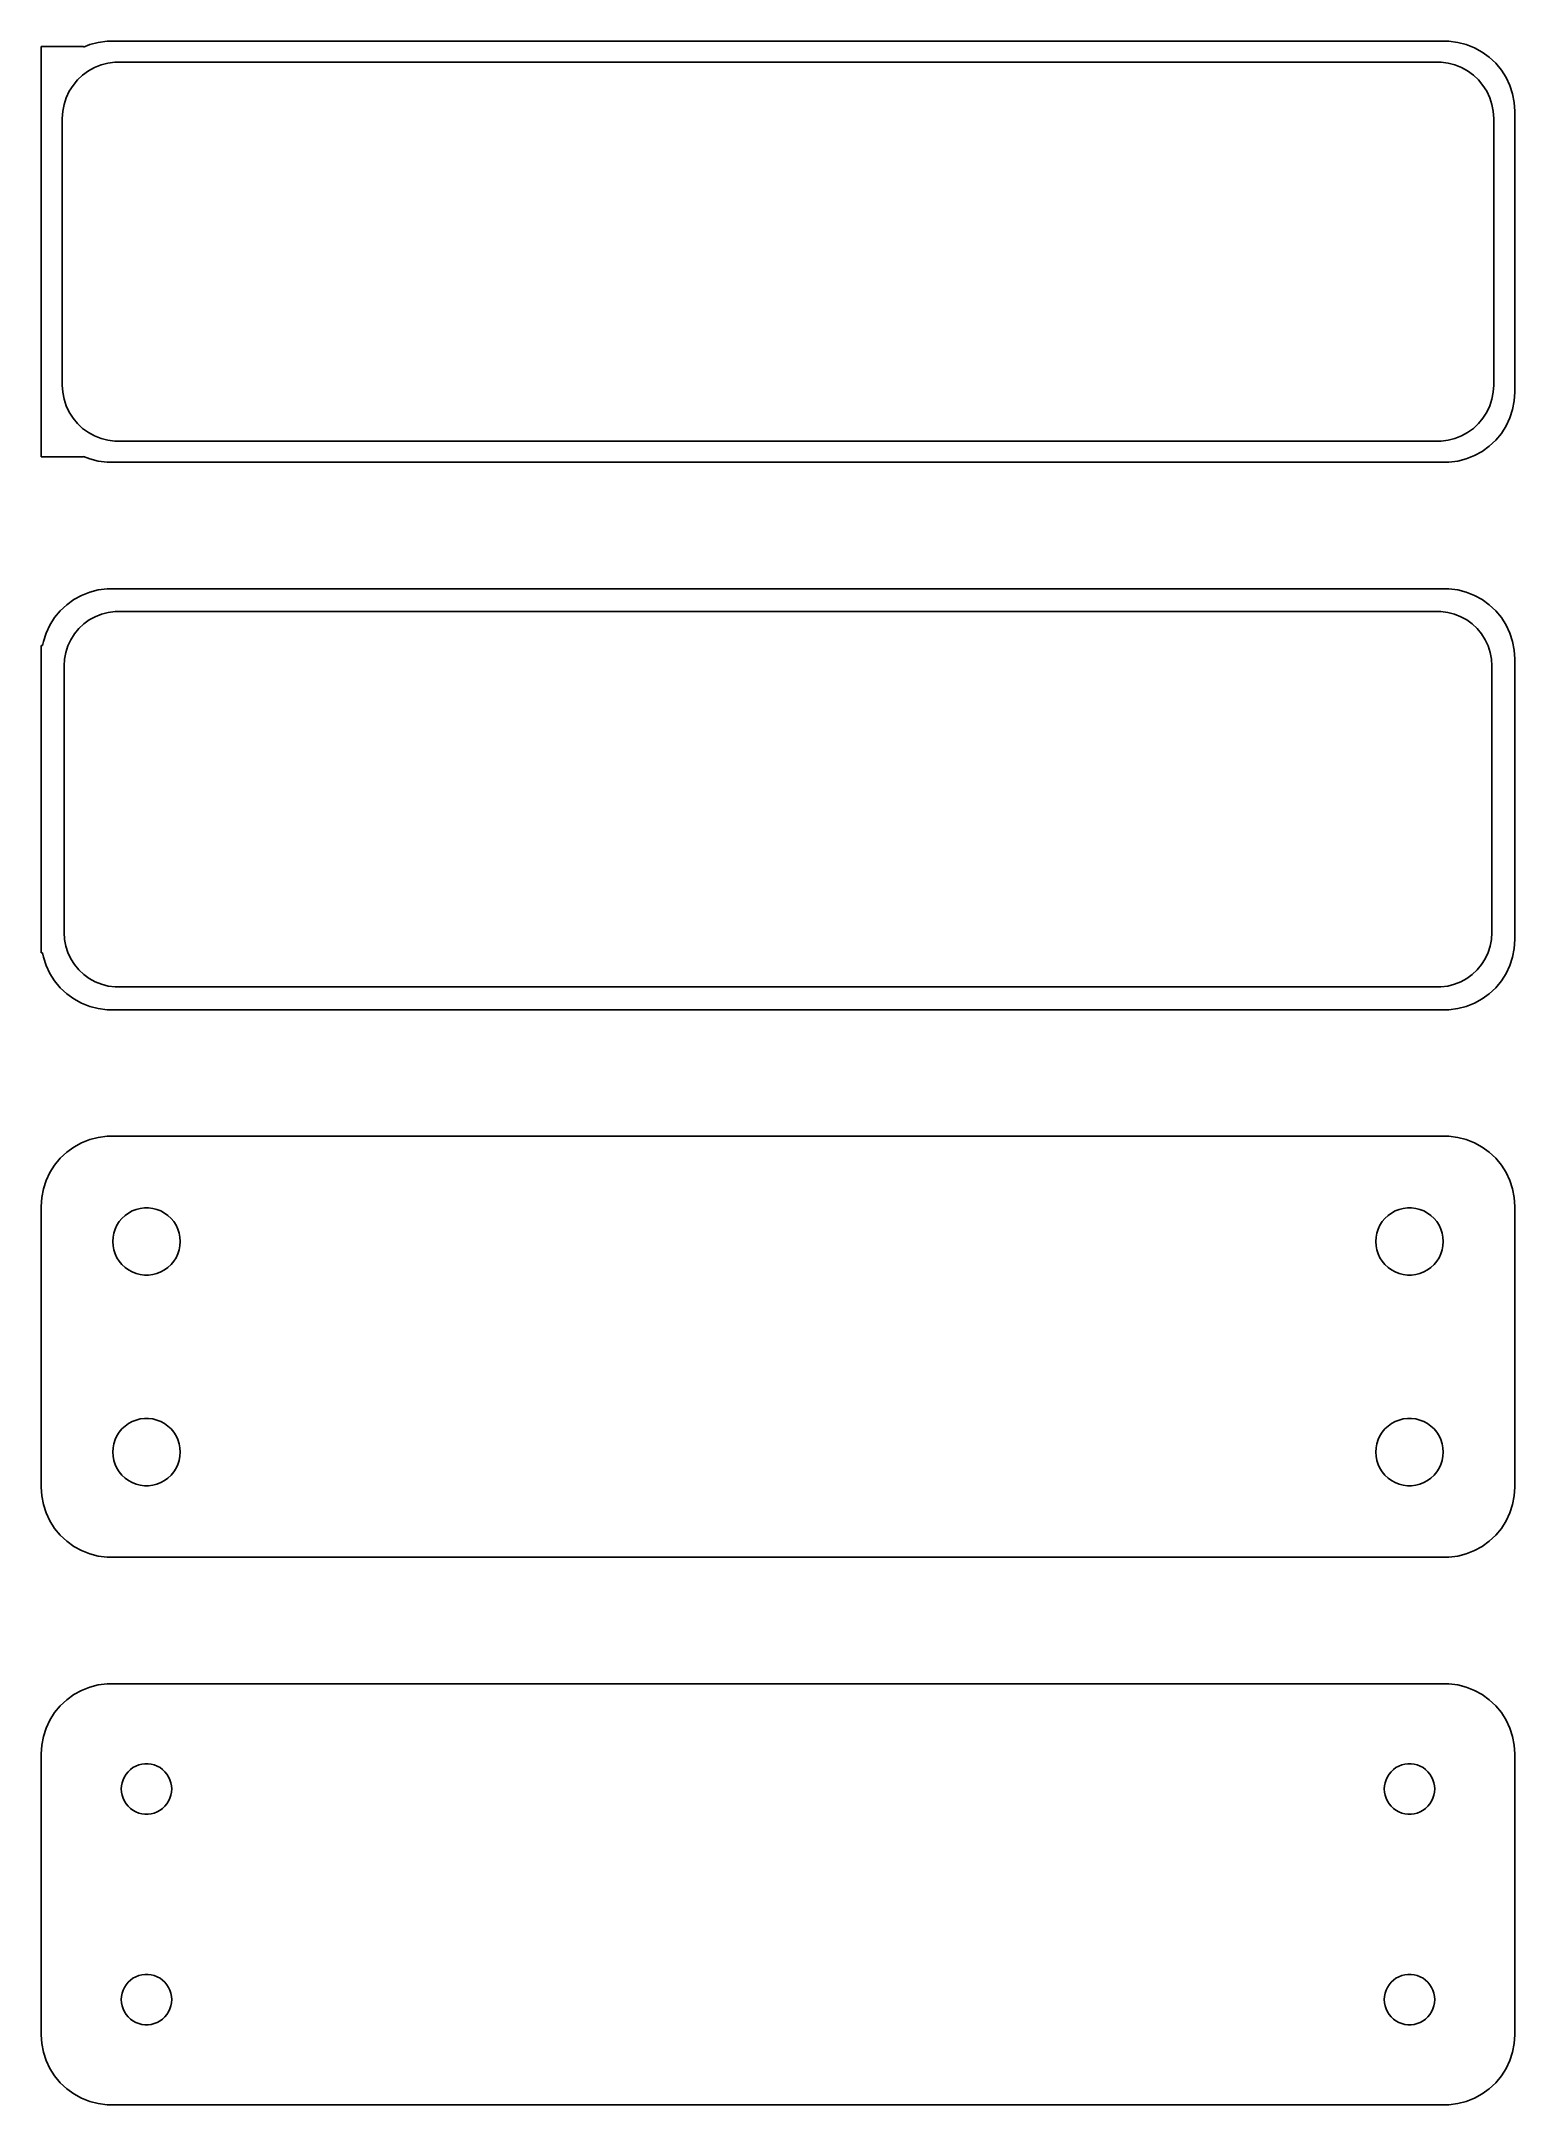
# Model space of a CAD drawing. Header units: metres. Extents: x -52 to 52, y 102 to 249.
import ezdxf

# ---------------------------------------------------------------- set-up
doc = ezdxf.new("R2010")
doc.units = ezdxf.units.M

msp = doc.modelspace()

# ---------------------------------------------------------------- linework, layer by layer
for p, q in [((-49.5, 248.615), (-52.5, 248.615)), ((-52.5, 248.615), (-52.5, 219.385)), ((-49.0451, 248.755), (-49.5, 248.575)), ((-49.5, 248.575), (-49.5, 248.615)), ((-48.4369, 248.911), (-49.0451, 248.755)), ((-47.8139, 248.99), (-48.4369, 248.911)), ((47.8139, 248.99), (-47.8139, 248.99)), ((48.4369, 248.911), (47.8139, 248.99)), ((49.0451, 248.755), (48.4369, 248.911)), ((49.6289, 248.524), (49.0451, 248.755)), ((50.1791, 248.222), (49.6289, 248.524)), ((-49.1433, 246.877), (-48.7031, 247.119)), ((-48.7031, 247.119), (-48.2361, 247.304)), ((-48.2361, 247.304), (-47.7495, 247.429)), ((-47.7495, 247.429), (-47.2512, 247.492)), ((-47.2512, 247.492), (47.2512, 247.492)), ((47.2512, 247.492), (47.7495, 247.429)), ((47.7495, 247.429), (48.2361, 247.304)), ((48.2361, 247.304), (48.7031, 247.119)), ((48.7031, 247.119), (49.1433, 246.877)), ((50.6871, 247.853), (50.1791, 248.222)), ((51.1448, 247.423), (50.6871, 247.853)), ((51.5451, 246.939), (51.1448, 247.423)), ((51.8815, 246.409), (51.5451, 246.939)), ((-50.5052, 245.427), (-50.2361, 245.851)), ((-50.2361, 245.851), (-49.9159, 246.238)), ((-49.9159, 246.238), (-49.5497, 246.582)), ((-49.5497, 246.582), (-49.1433, 246.877)), ((49.1433, 246.877), (49.5497, 246.582)), ((49.5497, 246.582), (49.9159, 246.238)), ((49.9159, 246.238), (50.2361, 245.851)), ((50.2361, 245.851), (50.5052, 245.427)), ((52.1489, 245.841), (51.8815, 246.409)), ((52.3429, 245.243), (52.1489, 245.841)), ((-51, 243.5), (-50.9685, 244.001)), ((-50.9685, 244.001), (-50.8743, 244.495)), ((-50.8743, 244.495), (-50.7191, 244.972)), ((-50.7191, 244.972), (-50.5052, 245.427)), ((50.5052, 245.427), (50.7191, 244.972)), ((50.7191, 244.972), (50.8743, 244.495)), ((50.8743, 244.495), (50.9685, 244.001)), ((50.9685, 244.001), (51, 243.5)), ((52.4606, 244.627), (52.3429, 245.243)), ((52.5, 244), (52.4606, 244.627)), ((52.5, 224), (52.5, 244)), ((-51, 224.5), (-51, 243.5)), ((51, 243.5), (51, 224.5)), ((-50.9685, 223.999), (-51, 224.5)), ((-50.8743, 223.505), (-50.9685, 223.999)), ((-50.7191, 223.028), (-50.8743, 223.505)), ((50.8743, 223.505), (50.7191, 223.028)), ((50.9685, 223.999), (50.8743, 223.505)), ((51, 224.5), (50.9685, 223.999)), ((52.4606, 223.373), (52.5, 224)), ((-50.5052, 222.573), (-50.7191, 223.028)), ((-50.2361, 222.149), (-50.5052, 222.573)), ((-49.9159, 221.762), (-50.2361, 222.149)), ((50.2361, 222.149), (49.9159, 221.762)), ((50.5052, 222.573), (50.2361, 222.149)), ((50.7191, 223.028), (50.5052, 222.573)), ((51.8815, 221.591), (52.1489, 222.159)), ((52.1489, 222.159), (52.3429, 222.757)), ((52.3429, 222.757), (52.4606, 223.373)), ((-49.5497, 221.418), (-49.9159, 221.762)), ((-49.1433, 221.123), (-49.5497, 221.418)), ((-48.7031, 220.881), (-49.1433, 221.123)), ((-48.2361, 220.696), (-48.7031, 220.881)), ((-47.7495, 220.571), (-48.2361, 220.696)), ((-47.2512, 220.508), (-47.7495, 220.571)), ((47.2512, 220.508), (-47.2512, 220.508)), ((47.7495, 220.571), (47.2512, 220.508)), ((48.2361, 220.696), (47.7495, 220.571)), ((48.7031, 220.881), (48.2361, 220.696)), ((49.1433, 221.123), (48.7031, 220.881)), ((49.5497, 221.418), (49.1433, 221.123)), ((49.9159, 221.762), (49.5497, 221.418)), ((50.6871, 220.147), (51.1448, 220.577)), ((51.1448, 220.577), (51.5451, 221.061)), ((51.5451, 221.061), (51.8815, 221.591)), ((-52.5, 219.385), (-49.5, 219.385)), ((-49.5, 219.385), (-49.5, 219.425)), ((-49.5, 219.425), (-49.0451, 219.245)), ((-49.0451, 219.245), (-48.4369, 219.089)), ((-48.4369, 219.089), (-47.8139, 219.01)), ((-47.8139, 219.01), (47.8139, 219.01)), ((47.8139, 219.01), (48.4369, 219.089)), ((48.4369, 219.089), (49.0451, 219.245)), ((49.0451, 219.245), (49.6289, 219.476)), ((49.6289, 219.476), (50.1791, 219.778)), ((50.1791, 219.778), (50.6871, 220.147)), ((-50.6871, 208.853), (-51.1448, 208.423)), ((-50.1791, 209.222), (-50.6871, 208.853)), ((-49.6289, 209.524), (-50.1791, 209.222)), ((-49.0451, 209.755), (-49.6289, 209.524)), ((-48.4369, 209.911), (-49.0451, 209.755)), ((-47.8139, 209.99), (-48.4369, 209.911)), ((47.8139, 209.99), (-47.8139, 209.99)), ((48.4369, 209.911), (47.8139, 209.99)), ((49.0451, 209.755), (48.4369, 209.911)), ((49.6289, 209.524), (49.0451, 209.755)), ((50.1791, 209.222), (49.6289, 209.524)), ((50.6871, 208.853), (50.1791, 209.222)), ((51.1448, 208.423), (50.6871, 208.853)), ((-51.8815, 207.409), (-52.1489, 206.841)), ((-51.5451, 207.939), (-51.8815, 207.409)), ((-51.1448, 208.423), (-51.5451, 207.939)), ((-49.823, 207.151), (-49.4685, 207.484)), ((-49.4685, 207.484), (-49.0751, 207.77)), ((-49.0751, 207.77), (-48.6489, 208.004)), ((-48.6489, 208.004), (-48.1967, 208.183)), ((-48.1967, 208.183), (-47.7256, 208.304)), ((-47.7256, 208.304), (-47.2432, 208.365)), ((-47.2432, 208.365), (47.2432, 208.365)), ((47.2432, 208.365), (47.7256, 208.304)), ((47.7256, 208.304), (48.1967, 208.183)), ((48.1967, 208.183), (48.6489, 208.004)), ((48.6489, 208.004), (49.0751, 207.77)), ((49.0751, 207.77), (49.4685, 207.484)), ((49.4685, 207.484), (49.823, 207.151)), ((51.5451, 207.939), (51.1448, 208.423)), ((51.8815, 207.409), (51.5451, 207.939)), ((52.1489, 206.841), (51.8815, 207.409)), ((-52.4, 205.944), (-52.5, 205.944)), ((-52.5, 205.944), (-52.5, 184.056)), ((-52.3429, 206.243), (-52.4, 205.944)), ((-52.1489, 206.841), (-52.3429, 206.243)), ((-50.751, 205.463), (-50.6007, 205.926)), ((-50.6007, 205.926), (-50.3936, 206.366)), ((-50.3936, 206.366), (-50.133, 206.776)), ((-50.133, 206.776), (-49.823, 207.151)), ((49.823, 207.151), (50.133, 206.776)), ((50.133, 206.776), (50.3936, 206.366)), ((50.3936, 206.366), (50.6007, 205.926)), ((50.6007, 205.926), (50.751, 205.463)), ((52.3429, 206.243), (52.1489, 206.841)), ((52.4606, 205.627), (52.3429, 206.243)), ((-50.8726, 204.5), (-50.8421, 204.985)), ((-50.8726, 185.5), (-50.8726, 204.5)), ((-50.8421, 204.985), (-50.751, 205.463)), ((50.751, 205.463), (50.8421, 204.985)), ((50.8421, 204.985), (50.8726, 204.5)), ((50.8726, 204.5), (50.8726, 185.5)), ((52.5, 205), (52.4606, 205.627)), ((52.5, 185), (52.5, 205)), ((-50.8421, 185.015), (-50.8726, 185.5)), ((50.8726, 185.5), (50.8421, 185.015)), ((-52.5, 184.056), (-52.4, 184.056)), ((-52.4, 184.056), (-52.3429, 183.757)), ((-52.3429, 183.757), (-52.1489, 183.159)), ((-50.751, 184.537), (-50.8421, 185.015)), ((-50.6007, 184.074), (-50.751, 184.537)), ((-50.3936, 183.634), (-50.6007, 184.074)), ((50.6007, 184.074), (50.3936, 183.634)), ((50.751, 184.537), (50.6007, 184.074)), ((50.8421, 185.015), (50.751, 184.537)), ((52.1489, 183.159), (52.3429, 183.757)), ((52.3429, 183.757), (52.4606, 184.373)), ((52.4606, 184.373), (52.5, 185)), ((-52.1489, 183.159), (-51.8815, 182.591)), ((-51.8815, 182.591), (-51.5451, 182.061)), ((-50.133, 183.224), (-50.3936, 183.634)), ((-49.823, 182.849), (-50.133, 183.224)), ((-49.4685, 182.516), (-49.823, 182.849)), ((-49.0751, 182.23), (-49.4685, 182.516)), ((49.4685, 182.516), (49.0751, 182.23)), ((49.823, 182.849), (49.4685, 182.516)), ((50.133, 183.224), (49.823, 182.849)), ((50.3936, 183.634), (50.133, 183.224)), ((51.5451, 182.061), (51.8815, 182.591)), ((51.8815, 182.591), (52.1489, 183.159)), ((-51.5451, 182.061), (-51.1448, 181.577)), ((-51.1448, 181.577), (-50.6871, 181.147)), ((-50.6871, 181.147), (-50.1791, 180.778)), ((-48.6489, 181.996), (-49.0751, 182.23)), ((-48.1967, 181.817), (-48.6489, 181.996)), ((-47.7256, 181.696), (-48.1967, 181.817)), ((-47.2432, 181.635), (-47.7256, 181.696)), ((47.2432, 181.635), (-47.2432, 181.635)), ((47.7256, 181.696), (47.2432, 181.635)), ((48.1967, 181.817), (47.7256, 181.696)), ((48.6489, 181.996), (48.1967, 181.817)), ((49.0751, 182.23), (48.6489, 181.996)), ((50.1791, 180.778), (50.6871, 181.147)), ((50.6871, 181.147), (51.1448, 181.577)), ((51.1448, 181.577), (51.5451, 182.061)), ((-50.1791, 180.778), (-49.6289, 180.476)), ((-49.6289, 180.476), (-49.0451, 180.245)), ((-49.0451, 180.245), (-48.4369, 180.089)), ((-48.4369, 180.089), (-47.8139, 180.01)), ((-47.8139, 180.01), (47.8139, 180.01)), ((47.8139, 180.01), (48.4369, 180.089)), ((48.4369, 180.089), (49.0451, 180.245)), ((49.0451, 180.245), (49.6289, 180.476)), ((49.6289, 180.476), (50.1791, 180.778)), ((-49.6289, 170.524), (-50.1791, 170.222)), ((-49.0451, 170.755), (-49.6289, 170.524)), ((-48.4369, 170.911), (-49.0451, 170.755)), ((-47.8139, 170.99), (-48.4369, 170.911)), ((47.8139, 170.99), (-47.8139, 170.99)), ((48.4369, 170.911), (47.8139, 170.99)), ((49.0451, 170.755), (48.4369, 170.911)), ((49.6289, 170.524), (49.0451, 170.755)), ((50.1791, 170.222), (49.6289, 170.524)), ((-51.1448, 169.423), (-51.5451, 168.939)), ((-50.6871, 169.853), (-51.1448, 169.423)), ((-50.1791, 170.222), (-50.6871, 169.853)), ((50.6871, 169.853), (50.1791, 170.222)), ((51.1448, 169.423), (50.6871, 169.853)), ((51.5451, 168.939), (51.1448, 169.423)), ((-52.1489, 167.841), (-52.3429, 167.243)), ((-51.8815, 168.409), (-52.1489, 167.841)), ((-51.5451, 168.939), (-51.8815, 168.409)), ((51.8815, 168.409), (51.5451, 168.939)), ((52.1489, 167.841), (51.8815, 168.409)), ((52.3429, 167.243), (52.1489, 167.841)), ((-52.4606, 166.627), (-52.5, 166)), ((-52.3429, 167.243), (-52.4606, 166.627)), ((52.4606, 166.627), (52.3429, 167.243)), ((52.5, 166), (52.4606, 166.627)), ((-52.5, 166), (-52.5, 146)), ((-47.2315, 164.383), (-47.1031, 164.656)), ((-47.1031, 164.656), (-46.9416, 164.911)), ((-46.9416, 164.911), (-46.7495, 165.143)), ((-46.7495, 165.143), (-46.5298, 165.349)), ((-46.5298, 165.349), (-46.286, 165.526)), ((-46.286, 165.526), (-46.0219, 165.672)), ((-46.0219, 165.672), (-45.7416, 165.783)), ((-45.7416, 165.783), (-45.4497, 165.857)), ((-45.4497, 165.857), (-45.1507, 165.895)), ((-45.1507, 165.895), (-44.8493, 165.895)), ((-44.8493, 165.895), (-44.5503, 165.857)), ((-44.5503, 165.857), (-44.2584, 165.783)), ((-44.2584, 165.783), (-43.9781, 165.672)), ((-43.9781, 165.672), (-43.714, 165.526)), ((-43.714, 165.526), (-43.4702, 165.349)), ((-43.4702, 165.349), (-43.2505, 165.143)), ((-43.2505, 165.143), (-43.0583, 164.911)), ((-43.0583, 164.911), (-42.8969, 164.656)), ((-42.8969, 164.656), (-42.7685, 164.383)), ((42.7685, 164.383), (42.8969, 164.656)), ((42.8969, 164.656), (43.0583, 164.911)), ((43.0583, 164.911), (43.2505, 165.143)), ((43.2505, 165.143), (43.4702, 165.349)), ((43.4702, 165.349), (43.714, 165.526)), ((43.714, 165.526), (43.9781, 165.672)), ((43.9781, 165.672), (44.2584, 165.783)), ((44.2584, 165.783), (44.5503, 165.857)), ((44.5503, 165.857), (44.8493, 165.895)), ((44.8493, 165.895), (45.1507, 165.895)), ((45.1507, 165.895), (45.4497, 165.857)), ((45.4497, 165.857), (45.7416, 165.783)), ((45.7416, 165.783), (46.0219, 165.672)), ((46.0219, 165.672), (46.286, 165.526)), ((46.286, 165.526), (46.5298, 165.349)), ((46.5298, 165.349), (46.7495, 165.143)), ((46.7495, 165.143), (46.9416, 164.911)), ((46.9416, 164.911), (47.1031, 164.656)), ((47.1031, 164.656), (47.2315, 164.383)), ((52.5, 146), (52.5, 166)), ((-47.4, 163.5), (-47.3811, 163.801)), ((-47.3811, 163.199), (-47.4, 163.5)), ((-47.3811, 163.801), (-47.3246, 164.097)), ((-47.3246, 162.903), (-47.3811, 163.199)), ((-47.3246, 164.097), (-47.2315, 164.383)), ((-42.7685, 164.383), (-42.6754, 164.097)), ((-42.6754, 164.097), (-42.6189, 163.801)), ((-42.6189, 163.199), (-42.6754, 162.903)), ((-42.6189, 163.801), (-42.6, 163.5)), ((-42.6, 163.5), (-42.6189, 163.199)), ((42.6, 163.5), (42.6189, 163.801)), ((42.6189, 163.199), (42.6, 163.5)), ((42.6189, 163.801), (42.6754, 164.097)), ((42.6754, 162.903), (42.6189, 163.199)), ((42.6754, 164.097), (42.7685, 164.383)), ((47.2315, 164.383), (47.3246, 164.097)), ((47.3246, 164.097), (47.3811, 163.801)), ((47.3811, 163.199), (47.3246, 162.903)), ((47.3811, 163.801), (47.4, 163.5)), ((47.4, 163.5), (47.3811, 163.199)), ((-47.2315, 162.617), (-47.3246, 162.903)), ((-47.1031, 162.344), (-47.2315, 162.617)), ((-46.9416, 162.089), (-47.1031, 162.344)), ((-46.7495, 161.857), (-46.9416, 162.089)), ((-46.5298, 161.651), (-46.7495, 161.857)), ((-43.2505, 161.857), (-43.4702, 161.651)), ((-43.0583, 162.089), (-43.2505, 161.857)), ((-42.8969, 162.344), (-43.0583, 162.089)), ((-42.7685, 162.617), (-42.8969, 162.344)), ((-42.6754, 162.903), (-42.7685, 162.617)), ((42.7685, 162.617), (42.6754, 162.903)), ((42.8969, 162.344), (42.7685, 162.617)), ((43.0583, 162.089), (42.8969, 162.344)), ((43.2505, 161.857), (43.0583, 162.089)), ((43.4702, 161.651), (43.2505, 161.857)), ((46.7495, 161.857), (46.5298, 161.651)), ((46.9416, 162.089), (46.7495, 161.857)), ((47.1031, 162.344), (46.9416, 162.089)), ((47.2315, 162.617), (47.1031, 162.344)), ((47.3246, 162.903), (47.2315, 162.617)), ((-46.286, 161.474), (-46.5298, 161.651)), ((-46.0219, 161.328), (-46.286, 161.474)), ((-45.7416, 161.217), (-46.0219, 161.328)), ((-45.4497, 161.143), (-45.7416, 161.217)), ((-45.1507, 161.105), (-45.4497, 161.143)), ((-44.8493, 161.105), (-45.1507, 161.105)), ((-44.5503, 161.143), (-44.8493, 161.105)), ((-44.2584, 161.217), (-44.5503, 161.143)), ((-43.9781, 161.328), (-44.2584, 161.217)), ((-43.714, 161.474), (-43.9781, 161.328)), ((-43.4702, 161.651), (-43.714, 161.474)), ((43.714, 161.474), (43.4702, 161.651)), ((43.9781, 161.328), (43.714, 161.474)), ((44.2584, 161.217), (43.9781, 161.328)), ((44.5503, 161.143), (44.2584, 161.217)), ((44.8493, 161.105), (44.5503, 161.143)), ((45.1507, 161.105), (44.8493, 161.105)), ((45.4497, 161.143), (45.1507, 161.105)), ((45.7416, 161.217), (45.4497, 161.143)), ((46.0219, 161.328), (45.7416, 161.217)), ((46.286, 161.474), (46.0219, 161.328)), ((46.5298, 161.651), (46.286, 161.474)), ((-46.9416, 149.911), (-46.7495, 150.143)), ((-46.7495, 150.143), (-46.5298, 150.349)), ((-46.5298, 150.349), (-46.286, 150.526)), ((-46.286, 150.526), (-46.0219, 150.672)), ((-46.0219, 150.672), (-45.7416, 150.783)), ((-45.7416, 150.783), (-45.4497, 150.857)), ((-45.4497, 150.857), (-45.1507, 150.895)), ((-45.1507, 150.895), (-44.8493, 150.895)), ((-44.8493, 150.895), (-44.5503, 150.857)), ((-44.5503, 150.857), (-44.2584, 150.783)), ((-44.2584, 150.783), (-43.9781, 150.672)), ((-43.9781, 150.672), (-43.714, 150.526)), ((-43.714, 150.526), (-43.4702, 150.349)), ((-43.4702, 150.349), (-43.2505, 150.143)), ((-43.2505, 150.143), (-43.0583, 149.911)), ((43.0583, 149.911), (43.2505, 150.143)), ((43.2505, 150.143), (43.4702, 150.349)), ((43.4702, 150.349), (43.714, 150.526)), ((43.714, 150.526), (43.9781, 150.672)), ((43.9781, 150.672), (44.2584, 150.783)), ((44.2584, 150.783), (44.5503, 150.857)), ((44.5503, 150.857), (44.8493, 150.895)), ((44.8493, 150.895), (45.1507, 150.895)), ((45.1507, 150.895), (45.4497, 150.857)), ((45.4497, 150.857), (45.7416, 150.783)), ((45.7416, 150.783), (46.0219, 150.672)), ((46.0219, 150.672), (46.286, 150.526)), ((46.286, 150.526), (46.5298, 150.349)), ((46.5298, 150.349), (46.7495, 150.143)), ((46.7495, 150.143), (46.9416, 149.911)), ((-47.4, 148.5), (-47.3811, 148.801)), ((-47.3811, 148.199), (-47.4, 148.5)), ((-47.3811, 148.801), (-47.3246, 149.097)), ((-47.3246, 149.097), (-47.2315, 149.383)), ((-47.2315, 149.383), (-47.1031, 149.656)), ((-47.1031, 149.656), (-46.9416, 149.911)), ((-43.0583, 149.911), (-42.8969, 149.656)), ((-42.8969, 149.656), (-42.7685, 149.383)), ((-42.7685, 149.383), (-42.6754, 149.097)), ((-42.6754, 149.097), (-42.6189, 148.801)), ((-42.6189, 148.801), (-42.6, 148.5)), ((-42.6, 148.5), (-42.6189, 148.199)), ((42.6, 148.5), (42.6189, 148.801)), ((42.6189, 148.199), (42.6, 148.5)), ((42.6189, 148.801), (42.6754, 149.097)), ((42.6754, 149.097), (42.7685, 149.383)), ((42.7685, 149.383), (42.8969, 149.656)), ((42.8969, 149.656), (43.0583, 149.911)), ((46.9416, 149.911), (47.1031, 149.656)), ((47.1031, 149.656), (47.2315, 149.383)), ((47.2315, 149.383), (47.3246, 149.097)), ((47.3246, 149.097), (47.3811, 148.801)), ((47.3811, 148.801), (47.4, 148.5)), ((47.4, 148.5), (47.3811, 148.199)), ((-47.3246, 147.903), (-47.3811, 148.199)), ((-47.2315, 147.617), (-47.3246, 147.903)), ((-47.1031, 147.344), (-47.2315, 147.617)), ((-46.9416, 147.089), (-47.1031, 147.344)), ((-46.7495, 146.857), (-46.9416, 147.089)), ((-43.0583, 147.089), (-43.2505, 146.857)), ((-42.8969, 147.344), (-43.0583, 147.089)), ((-42.7685, 147.617), (-42.8969, 147.344)), ((-42.6754, 147.903), (-42.7685, 147.617)), ((-42.6189, 148.199), (-42.6754, 147.903)), ((42.6754, 147.903), (42.6189, 148.199)), ((42.7685, 147.617), (42.6754, 147.903)), ((42.8969, 147.344), (42.7685, 147.617)), ((43.0583, 147.089), (42.8969, 147.344)), ((43.2505, 146.857), (43.0583, 147.089)), ((46.9416, 147.089), (46.7495, 146.857)), ((47.1031, 147.344), (46.9416, 147.089)), ((47.2315, 147.617), (47.1031, 147.344)), ((47.3246, 147.903), (47.2315, 147.617)), ((47.3811, 148.199), (47.3246, 147.903)), ((-52.5, 146), (-52.4606, 145.373)), ((-46.5298, 146.651), (-46.7495, 146.857)), ((-46.286, 146.474), (-46.5298, 146.651)), ((-46.0219, 146.328), (-46.286, 146.474)), ((-45.7416, 146.217), (-46.0219, 146.328)), ((-45.4497, 146.143), (-45.7416, 146.217)), ((-45.1507, 146.105), (-45.4497, 146.143)), ((-44.8493, 146.105), (-45.1507, 146.105)), ((-44.5503, 146.143), (-44.8493, 146.105)), ((-44.2584, 146.217), (-44.5503, 146.143)), ((-43.9781, 146.328), (-44.2584, 146.217)), ((-43.714, 146.474), (-43.9781, 146.328)), ((-43.4702, 146.651), (-43.714, 146.474)), ((-43.2505, 146.857), (-43.4702, 146.651)), ((43.4702, 146.651), (43.2505, 146.857)), ((43.714, 146.474), (43.4702, 146.651)), ((43.9781, 146.328), (43.714, 146.474)), ((44.2584, 146.217), (43.9781, 146.328)), ((44.5503, 146.143), (44.2584, 146.217)), ((44.8493, 146.105), (44.5503, 146.143)), ((45.1507, 146.105), (44.8493, 146.105)), ((45.4497, 146.143), (45.1507, 146.105)), ((45.7416, 146.217), (45.4497, 146.143)), ((46.0219, 146.328), (45.7416, 146.217)), ((46.286, 146.474), (46.0219, 146.328)), ((46.5298, 146.651), (46.286, 146.474)), ((46.7495, 146.857), (46.5298, 146.651)), ((52.4606, 145.373), (52.5, 146)), ((-52.4606, 145.373), (-52.3429, 144.757)), ((-52.3429, 144.757), (-52.1489, 144.159)), ((-52.1489, 144.159), (-51.8815, 143.591)), ((51.8815, 143.591), (52.1489, 144.159)), ((52.1489, 144.159), (52.3429, 144.757)), ((52.3429, 144.757), (52.4606, 145.373)), ((-51.8815, 143.591), (-51.5451, 143.061)), ((-51.5451, 143.061), (-51.1448, 142.577)), ((-51.1448, 142.577), (-50.6871, 142.147)), ((50.6871, 142.147), (51.1448, 142.577)), ((51.1448, 142.577), (51.5451, 143.061)), ((51.5451, 143.061), (51.8815, 143.591)), ((-50.6871, 142.147), (-50.1791, 141.778)), ((-50.1791, 141.778), (-49.6289, 141.476)), ((-49.6289, 141.476), (-49.0451, 141.245)), ((-49.0451, 141.245), (-48.4369, 141.089)), ((48.4369, 141.089), (49.0451, 141.245)), ((49.0451, 141.245), (49.6289, 141.476)), ((49.6289, 141.476), (50.1791, 141.778)), ((50.1791, 141.778), (50.6871, 142.147)), ((-48.4369, 141.089), (-47.8139, 141.01)), ((-47.8139, 141.01), (47.8139, 141.01)), ((47.8139, 141.01), (48.4369, 141.089)), ((-50.6871, 130.853), (-51.1448, 130.423)), ((-50.1791, 131.222), (-50.6871, 130.853)), ((-49.6289, 131.524), (-50.1791, 131.222)), ((-49.0451, 131.755), (-49.6289, 131.524)), ((-48.4369, 131.911), (-49.0451, 131.755)), ((-47.8139, 131.99), (-48.4369, 131.911)), ((47.8139, 131.99), (-47.8139, 131.99)), ((48.4369, 131.911), (47.8139, 131.99)), ((49.0451, 131.755), (48.4369, 131.911)), ((49.6289, 131.524), (49.0451, 131.755)), ((50.1791, 131.222), (49.6289, 131.524)), ((50.6871, 130.853), (50.1791, 131.222)), ((51.1448, 130.423), (50.6871, 130.853)), ((-51.8815, 129.409), (-52.1489, 128.841)), ((-51.5451, 129.939), (-51.8815, 129.409)), ((-51.1448, 130.423), (-51.5451, 129.939)), ((51.5451, 129.939), (51.1448, 130.423)), ((51.8815, 129.409), (51.5451, 129.939)), ((52.1489, 128.841), (51.8815, 129.409)), ((-52.3429, 128.243), (-52.4606, 127.627)), ((-52.1489, 128.841), (-52.3429, 128.243)), ((52.3429, 128.243), (52.1489, 128.841)), ((52.4606, 127.627), (52.3429, 128.243)), ((-52.4606, 127.627), (-52.5, 127)), ((-52.5, 127), (-52.5, 107)), ((52.5, 127), (52.4606, 127.627)), ((52.5, 107), (52.5, 127)), ((-46.7858, 124.726), (-46.7434, 124.948)), ((-46.7434, 124.948), (-46.6736, 125.163)), ((-46.6736, 125.163), (-46.5773, 125.367)), ((-46.5773, 125.367), (-46.4562, 125.558)), ((-46.4562, 125.558), (-46.3121, 125.732)), ((-46.3121, 125.732), (-46.1474, 125.887)), ((-46.1474, 125.887), (-45.9645, 126.02)), ((-45.9645, 126.02), (-45.7664, 126.129)), ((-45.7664, 126.129), (-45.5562, 126.212)), ((-45.5562, 126.212), (-45.3373, 126.268)), ((-45.3373, 126.268), (-45.113, 126.296)), ((-45.113, 126.296), (-44.887, 126.296)), ((-44.887, 126.296), (-44.6627, 126.268)), ((-44.6627, 126.268), (-44.4438, 126.212)), ((-44.4438, 126.212), (-44.2336, 126.129)), ((-44.2336, 126.129), (-44.0355, 126.02)), ((-44.0355, 126.02), (-43.8526, 125.887)), ((-43.8526, 125.887), (-43.6879, 125.732)), ((-43.6879, 125.732), (-43.5438, 125.558)), ((-43.5438, 125.558), (-43.4226, 125.367)), ((-43.4226, 125.367), (-43.3264, 125.163)), ((-43.3264, 125.163), (-43.2565, 124.948)), ((-43.2565, 124.948), (-43.2142, 124.726)), ((43.2142, 124.726), (43.2565, 124.948)), ((43.2565, 124.948), (43.3264, 125.163)), ((43.3264, 125.163), (43.4226, 125.367)), ((43.4226, 125.367), (43.5438, 125.558)), ((43.5438, 125.558), (43.6879, 125.732)), ((43.6879, 125.732), (43.8526, 125.887)), ((43.8526, 125.887), (44.0355, 126.02)), ((44.0355, 126.02), (44.2336, 126.129)), ((44.2336, 126.129), (44.4438, 126.212)), ((44.4438, 126.212), (44.6627, 126.268)), ((44.6627, 126.268), (44.887, 126.296)), ((44.887, 126.296), (45.113, 126.296)), ((45.113, 126.296), (45.3373, 126.268)), ((45.3373, 126.268), (45.5562, 126.212)), ((45.5562, 126.212), (45.7664, 126.129)), ((45.7664, 126.129), (45.9645, 126.02)), ((45.9645, 126.02), (46.1474, 125.887)), ((46.1474, 125.887), (46.3121, 125.732)), ((46.3121, 125.732), (46.4562, 125.558)), ((46.4562, 125.558), (46.5773, 125.367)), ((46.5773, 125.367), (46.6736, 125.163)), ((46.6736, 125.163), (46.7434, 124.948)), ((46.7434, 124.948), (46.7858, 124.726)), ((-46.8, 124.5), (-46.7858, 124.726)), ((-46.7858, 124.274), (-46.8, 124.5)), ((-46.7434, 124.052), (-46.7858, 124.274)), ((-46.6736, 123.837), (-46.7434, 124.052)), ((-46.5773, 123.633), (-46.6736, 123.837)), ((-46.4562, 123.442), (-46.5773, 123.633)), ((-43.4226, 123.633), (-43.5438, 123.442)), ((-43.3264, 123.837), (-43.4226, 123.633)), ((-43.2565, 124.052), (-43.3264, 123.837)), ((-43.2142, 124.274), (-43.2565, 124.052)), ((-43.2142, 124.726), (-43.2, 124.5)), ((-43.2, 124.5), (-43.2142, 124.274)), ((43.2, 124.5), (43.2142, 124.726)), ((43.2142, 124.274), (43.2, 124.5)), ((43.2565, 124.052), (43.2142, 124.274)), ((43.3264, 123.837), (43.2565, 124.052)), ((43.4226, 123.633), (43.3264, 123.837)), ((43.5438, 123.442), (43.4226, 123.633)), ((46.5773, 123.633), (46.4562, 123.442)), ((46.6736, 123.837), (46.5773, 123.633)), ((46.7434, 124.052), (46.6736, 123.837)), ((46.7858, 124.274), (46.7434, 124.052)), ((46.7858, 124.726), (46.8, 124.5)), ((46.8, 124.5), (46.7858, 124.274)), ((-46.3121, 123.268), (-46.4562, 123.442)), ((-46.1474, 123.113), (-46.3121, 123.268)), ((-45.9645, 122.98), (-46.1474, 123.113)), ((-45.7664, 122.871), (-45.9645, 122.98)), ((-45.5562, 122.788), (-45.7664, 122.871)), ((-45.3373, 122.732), (-45.5562, 122.788)), ((-45.113, 122.704), (-45.3373, 122.732)), ((-44.887, 122.704), (-45.113, 122.704)), ((-44.6627, 122.732), (-44.887, 122.704)), ((-44.4438, 122.788), (-44.6627, 122.732)), ((-44.2336, 122.871), (-44.4438, 122.788)), ((-44.0355, 122.98), (-44.2336, 122.871)), ((-43.8526, 123.113), (-44.0355, 122.98)), ((-43.6879, 123.268), (-43.8526, 123.113)), ((-43.5438, 123.442), (-43.6879, 123.268)), ((43.6879, 123.268), (43.5438, 123.442)), ((43.8526, 123.113), (43.6879, 123.268)), ((44.0355, 122.98), (43.8526, 123.113)), ((44.2336, 122.871), (44.0355, 122.98)), ((44.4438, 122.788), (44.2336, 122.871)), ((44.6627, 122.732), (44.4438, 122.788)), ((44.887, 122.704), (44.6627, 122.732)), ((45.113, 122.704), (44.887, 122.704)), ((45.3373, 122.732), (45.113, 122.704)), ((45.5562, 122.788), (45.3373, 122.732)), ((45.7664, 122.871), (45.5562, 122.788)), ((45.9645, 122.98), (45.7664, 122.871)), ((46.1474, 123.113), (45.9645, 122.98)), ((46.3121, 123.268), (46.1474, 123.113)), ((46.4562, 123.442), (46.3121, 123.268)), ((-46.6736, 110.163), (-46.5773, 110.367)), ((-46.5773, 110.367), (-46.4562, 110.558)), ((-46.4562, 110.558), (-46.3121, 110.732)), ((-46.3121, 110.732), (-46.1474, 110.887)), ((-46.1474, 110.887), (-45.9645, 111.02)), ((-45.9645, 111.02), (-45.7664, 111.129)), ((-45.7664, 111.129), (-45.5562, 111.212)), ((-45.5562, 111.212), (-45.3373, 111.268)), ((-45.3373, 111.268), (-45.113, 111.296)), ((-45.113, 111.296), (-44.887, 111.296)), ((-44.887, 111.296), (-44.6627, 111.268)), ((-44.6627, 111.268), (-44.4438, 111.212)), ((-44.4438, 111.212), (-44.2336, 111.129)), ((-44.2336, 111.129), (-44.0355, 111.02)), ((-44.0355, 111.02), (-43.8526, 110.887)), ((-43.8526, 110.887), (-43.6879, 110.732)), ((-43.6879, 110.732), (-43.5438, 110.558)), ((-43.5438, 110.558), (-43.4226, 110.367)), ((-43.4226, 110.367), (-43.3264, 110.163)), ((43.3264, 110.163), (43.4226, 110.367)), ((43.4226, 110.367), (43.5438, 110.558)), ((43.5438, 110.558), (43.6879, 110.732)), ((43.6879, 110.732), (43.8526, 110.887)), ((43.8526, 110.887), (44.0355, 111.02)), ((44.0355, 111.02), (44.2336, 111.129)), ((44.2336, 111.129), (44.4438, 111.212)), ((44.4438, 111.212), (44.6627, 111.268)), ((44.6627, 111.268), (44.887, 111.296)), ((44.887, 111.296), (45.113, 111.296)), ((45.113, 111.296), (45.3373, 111.268)), ((45.3373, 111.268), (45.5562, 111.212)), ((45.5562, 111.212), (45.7664, 111.129)), ((45.7664, 111.129), (45.9645, 111.02)), ((45.9645, 111.02), (46.1474, 110.887)), ((46.1474, 110.887), (46.3121, 110.732)), ((46.3121, 110.732), (46.4562, 110.558)), ((46.4562, 110.558), (46.5773, 110.367)), ((46.5773, 110.367), (46.6736, 110.163)), ((-46.8, 109.5), (-46.7858, 109.726)), ((-46.7858, 109.274), (-46.8, 109.5)), ((-46.7858, 109.726), (-46.7434, 109.948)), ((-46.7434, 109.052), (-46.7858, 109.274)), ((-46.7434, 109.948), (-46.6736, 110.163)), ((-46.6736, 108.837), (-46.7434, 109.052)), ((-46.5773, 108.633), (-46.6736, 108.837)), ((-43.3264, 108.837), (-43.4226, 108.633)), ((-43.3264, 110.163), (-43.2565, 109.948)), ((-43.2565, 109.052), (-43.3264, 108.837)), ((-43.2565, 109.948), (-43.2142, 109.726)), ((-43.2142, 109.274), (-43.2565, 109.052)), ((-43.2142, 109.726), (-43.2, 109.5)), ((-43.2, 109.5), (-43.2142, 109.274)), ((43.2, 109.5), (43.2142, 109.726)), ((43.2142, 109.274), (43.2, 109.5)), ((43.2142, 109.726), (43.2565, 109.948)), ((43.2565, 109.052), (43.2142, 109.274)), ((43.2565, 109.948), (43.3264, 110.163)), ((43.3264, 108.837), (43.2565, 109.052)), ((43.4226, 108.633), (43.3264, 108.837)), ((46.6736, 108.837), (46.5773, 108.633)), ((46.6736, 110.163), (46.7434, 109.948)), ((46.7434, 109.052), (46.6736, 108.837)), ((46.7434, 109.948), (46.7858, 109.726)), ((46.7858, 109.274), (46.7434, 109.052)), ((46.7858, 109.726), (46.8, 109.5)), ((46.8, 109.5), (46.7858, 109.274)), ((-46.4562, 108.442), (-46.5773, 108.633)), ((-46.3121, 108.268), (-46.4562, 108.442)), ((-46.1474, 108.113), (-46.3121, 108.268)), ((-45.9645, 107.98), (-46.1474, 108.113)), ((-45.7664, 107.871), (-45.9645, 107.98)), ((-45.5562, 107.788), (-45.7664, 107.871)), ((-45.3373, 107.732), (-45.5562, 107.788)), ((-45.113, 107.704), (-45.3373, 107.732)), ((-44.887, 107.704), (-45.113, 107.704)), ((-44.6627, 107.732), (-44.887, 107.704)), ((-44.4438, 107.788), (-44.6627, 107.732)), ((-44.2336, 107.871), (-44.4438, 107.788)), ((-44.0355, 107.98), (-44.2336, 107.871)), ((-43.8526, 108.113), (-44.0355, 107.98)), ((-43.6879, 108.268), (-43.8526, 108.113)), ((-43.5438, 108.442), (-43.6879, 108.268)), ((-43.4226, 108.633), (-43.5438, 108.442)), ((43.5438, 108.442), (43.4226, 108.633)), ((43.6879, 108.268), (43.5438, 108.442)), ((43.8526, 108.113), (43.6879, 108.268)), ((44.0355, 107.98), (43.8526, 108.113)), ((44.2336, 107.871), (44.0355, 107.98)), ((44.4438, 107.788), (44.2336, 107.871)), ((44.6627, 107.732), (44.4438, 107.788)), ((44.887, 107.704), (44.6627, 107.732)), ((45.113, 107.704), (44.887, 107.704)), ((45.3373, 107.732), (45.113, 107.704)), ((45.5562, 107.788), (45.3373, 107.732)), ((45.7664, 107.871), (45.5562, 107.788)), ((45.9645, 107.98), (45.7664, 107.871)), ((46.1474, 108.113), (45.9645, 107.98)), ((46.3121, 108.268), (46.1474, 108.113)), ((46.4562, 108.442), (46.3121, 108.268)), ((46.5773, 108.633), (46.4562, 108.442)), ((-52.5, 107), (-52.4606, 106.373)), ((-52.4606, 106.373), (-52.3429, 105.757)), ((52.3429, 105.757), (52.4606, 106.373)), ((52.4606, 106.373), (52.5, 107)), ((-52.3429, 105.757), (-52.1489, 105.159)), ((-52.1489, 105.159), (-51.8815, 104.591)), ((-51.8815, 104.591), (-51.5451, 104.061)), ((51.5451, 104.061), (51.8815, 104.591)), ((51.8815, 104.591), (52.1489, 105.159)), ((52.1489, 105.159), (52.3429, 105.757)), ((-51.5451, 104.061), (-51.1448, 103.577)), ((-51.1448, 103.577), (-50.6871, 103.147)), ((-50.6871, 103.147), (-50.1791, 102.778)), ((50.1791, 102.778), (50.6871, 103.147)), ((50.6871, 103.147), (51.1448, 103.577)), ((51.1448, 103.577), (51.5451, 104.061)), ((-50.1791, 102.778), (-49.6289, 102.476)), ((-49.6289, 102.476), (-49.0451, 102.245)), ((-49.0451, 102.245), (-48.4369, 102.089)), ((-48.4369, 102.089), (-47.8139, 102.01)), ((-47.8139, 102.01), (47.8139, 102.01)), ((47.8139, 102.01), (48.4369, 102.089)), ((48.4369, 102.089), (49.0451, 102.245)), ((49.0451, 102.245), (49.6289, 102.476)), ((49.6289, 102.476), (50.1791, 102.778))]:
    msp.add_line(p, q)

doc.saveas('drawing.dxf')
